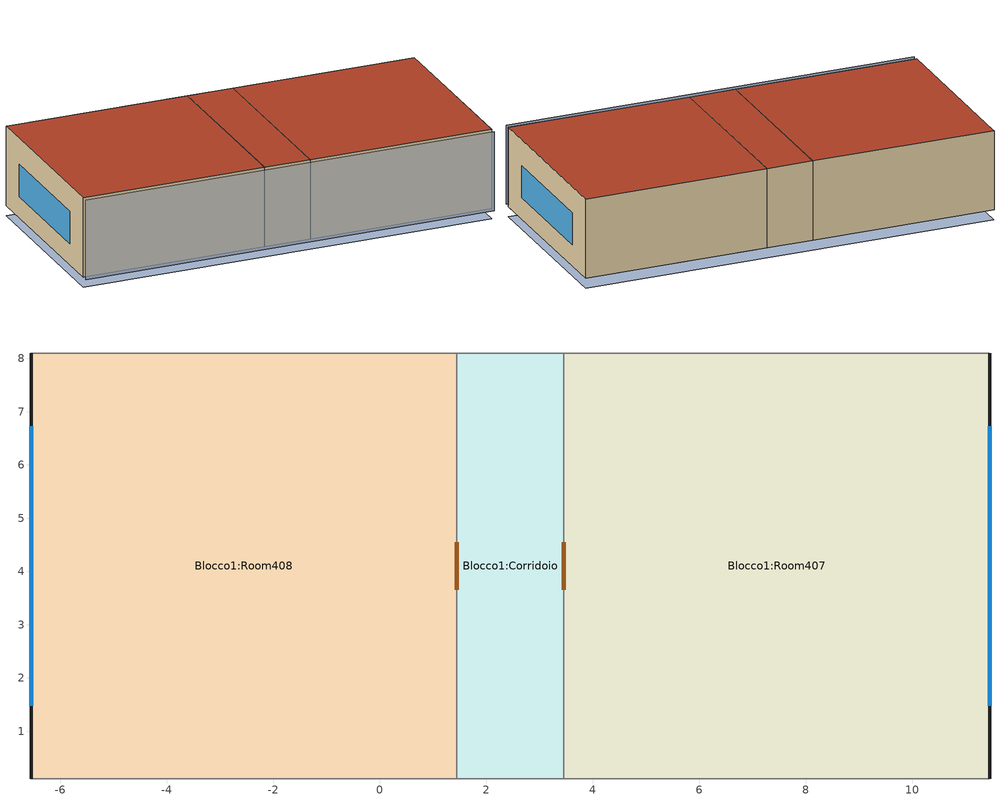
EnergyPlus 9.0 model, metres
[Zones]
Blocco1:Corridoio
 floor adiabatic (Pavimento interno di progetto): 3.45,0.1 1.44,0.1 1.44,8.1 3.45,8.1 z0
 wall to Blocco1:Room407 (Partizione di progetto_Rev): 3.45,0.1 3.45,8.1 z0:3.5
 wall adiabatic (Partizione di progetto): 3.45,8.1 1.44,8.1 / 1.44,0.1 3.45,0.1 z0:3.5
 wall to Blocco1:Room408 (Partizione di progetto_Rev): 1.44,8.1 1.44,0.1 z0:3.5
 door inside (Porta interna di progetto): 3.45,3.65 3.45,4.55 / 1.44,4.55 1.44,3.65 z0.1:2.3
 roof outside (_tetto): 1.44,0.1 3.45,0.1 3.45,8.1 1.44,8.1 z3.5
Blocco1:Room407
 floor adiabatic (Pavimento interno di progetto): 11.45,0.1 3.45,0.1 3.45,8.1 11.45,8.1 z0
 wall outside (_parete): 11.45,0.1 11.45,8.1 z0:3.5
 wall adiabatic (Partizione di progetto): 11.45,8.1 3.45,8.1 / 3.45,0.1 11.45,0.1 z0:3.5
 window (1001): 11.45,1.47 11.45,6.73 z0.94:2.36
 roof outside (_tetto): 3.45,0.1 11.45,0.1 11.45,8.1 3.45,8.1 z3.5
Blocco1:Room408
 floor adiabatic (Pavimento interno di progetto): 1.44,0.1 -6.55,0.1 -6.55,8.1 1.44,8.1 z0
 wall outside (_parete): -6.55,8.1 -6.55,0.1 z0:3.5
 wall adiabatic (Partizione di progetto): 1.44,8.1 -6.55,8.1 / -6.55,0.1 1.44,0.1 z0:3.5
 window (1001): -6.55,6.73 -6.55,1.47 z0.94:2.36
 roof outside (_tetto): -6.55,0.1 1.44,0.1 1.44,8.1 -6.55,8.1 z3.5
shading: -6.55,-0.15 11.45,-0.15 / -6.55,8.1 11.45,8.1 z0:3.5; 11.45,0.1 -6.55,0.1 -6.55,8.1 11.45,8.1 z-0.44
[Site:Location]
BuildLab (01-01:31-12)  (01-01:31-12): Latitude {deg}=45.22; Longitude {deg}=7.65; Time Zone {hr}=1; Elevation {m}=287
[Site:GroundTemperature:BuildingSurface]
18, 18, 18, 18, 18, 18, 18, 18, 18, 18, 18, 18
[Site:GroundTemperature:Deep]
14, 14, 14, 14, 14, 14, 14, 14, 14, 14, 14, 14
[Site:GroundTemperature:Shallow]
14, 14, 14, 14, 14, 14, 14, 14, 14, 14, 14, 14
[Site:GroundTemperature:FCfactorMethod]
1.99, 1.11, 2.67, 5.12, 11.52, 16.46, 19.79, 20.81, 19.08, 15.24, 10.12, 5.36
[Site:GroundReflectance]
0.2, 0.2, 0.2, 0.2, 0.2, 0.2, 0.2, 0.2, 0.2, 0.2, 0.2, 0.2
[Site:GroundReflectance:SnowModifier]
2, 2
[SizingPeriod:DesignDay] Day of Month=15; Humidity Condition Type=WetBulb; Barometric Pressure {Pa}=97924.4; Wind Direction {deg}=0; Rain Indicator=No; Snow Indicator=No
Name | Month | Day Type | Maximum Dry-Bulb Temperature {C} | Daily Dry-Bulb Temperature Range {deltaC} | Wetbulb or DewPoint at Maximum Dry-Bulb {C} | Wind Speed {m/s} | Daylight Saving Time Indicator | Solar Model Indicator | Sky Clearness
Summer Design Day in BuildLab (01-01:31-12) Lug | 7 | SummerDesignDay | 32.1 | 11 | 22.8 | 0 | Yes | ASHRAEClearSky | 0.98
Summer Design Day in BuildLab (01-01:31-12) Ago | 8 | SummerDesignDay | 32.8 | 11.5 | 23.5 | 0 | Yes | ASHRAEClearSky | 0.98
Summer Design Day in BuildLab (01-01:31-12) Set | 9 | SummerDesignDay | 29 | 11.5 | 20.2 | 0 | Yes | ASHRAEClearSky | 0.98
Winter Design Day in BuildLab (01-01:31-12) | 1 | WinterDesignDay | -5.9 | 0 | -5.9 | 8.5 | No |  | 0
[Building]
Building: North Axis {deg}=0; Terrain=Suburbs; Loads Convergence Tolerance Value=.04; Temperature Convergence Tolerance Value {deltaC}=.4; Solar Distribution=FullExterior; Maximum Number of Warmup Days=25; Minimum Number of Warmup Days=6
[Material:NoMass] Roughness=Rough; Thermal Absorptance=0.9; Solar Absorptance=0.7; Visible Absorptance=0.7
Name | Thermal Resistance {m2-K/W}
3_RVAL_3 | .18
5_RVAL_2; 6_RVAL_2 | .15
[Construction]
Pavimento interno di progetto: Cast Concrete (Dense)_01
_tetto: Asphalt 1_001, _isolante_01445, 3_RVAL_3, Plasterboard_0013
Partizione di progetto: Gypsum Plasterboard_0025, 5_RVAL_2, Gypsum Plasterboard_0025
Partizione di progetto_Rev: Gypsum Plasterboard_0025, 6_RVAL_2, Gypsum Plasterboard_0025
Porta interna di progetto: Painted Oak_0035
_parete: Brickwork Outer_01, _isolante_01445, Concrete Block (Medium)_01, Gypsum Plastering_0013
1001: 38, 1003, 38
[WindowMaterial:Gas]
1003: Gas Type=Argon; Thickness {m}=.006
[WindowMaterial:Glazing]
38: Optical Data Type=SpectralAverage; Thickness {m}=.003; Solar Transmittance at Normal Incidence=.74; Front Side Solar Reflectance at Normal Incidence=.09; Back Side Solar Reflectance at Normal Incidence=.1; Visible Transmittance at Normal Incidence=.82; Front Side Visible Reflectance at Normal Incidence=.11; Back Side Visible Reflectance at Normal Incidence=.12; Infrared Transmittance at Normal Incidence=0; Front Side Infrared Hemispherical Emissivity=.84; Back Side Infrared Hemispherical Emissivity=.2; Conductivity {W/m-K}=.9; Dirt Correction Factor for Solar and Visible Transmittance=1
[Material] Roughness=Rough
Name | Thickness {m} | Conductivity {W/m-K} | Density {kg/m3} | Specific Heat {J/kg-K} | Thermal Absorptance | Solar Absorptance | Visible Absorptance
Cast Concrete (Dense)_01 | .1 | 1.4 | 2100 | 840 | 0.9 | 0.6 | 0.6
Asphalt 1_001 | .01 | 0.7 | 2100 | 1000 | 0.9 | 0.85 | 0.9
_isolante_01445 | .1445 | .034 | 35 | 1400 | .9 | .6 | .6
Plasterboard_0013 | .013 | 0.25 | 2800 | 896 | 0.9 | 0.5 | 0.5
Gypsum Plasterboard_0025 | .025 | 0.25 | 900 | 1000 | 0.9 | 0.5 | 0.5
Painted Oak_0035 | .035 | 0.19 | 700 | 2390 | 0.9 | 0.5 | 0.5
Brickwork Outer_01 | .1 | 0.84 | 1700 | 800 | 0.9 | 0.7 | 0.7
Concrete Block (Medium)_01 | .1 | 0.51 | 1400 | 1000 | 0.9 | 0.6 | 0.6
Gypsum Plastering_0013 | .013 | 0.4 | 1000 | 1000 | 0.9 | 0.5 | 0.5
[Zone] Type=1; Multiplier=1; Zone Inside Convection Algorithm=TARP; Part of Total Floor Area=Yes
Name | Volume {m3} | Floor Area {m2}
Blocco1:Corridoio | 49.6267 | 14.5961
Blocco1:Room407 | 201.846 | 59.3665
Blocco1:Room408 | 201.857 | 59.3697
[PEOPLE] Number of People Calculation Method=People/Area; Fraction Radiant=.3; Sensible Heat Fraction=AutoCalculate; Carbon Dioxide Generation Rate {m3/s-W}=3.82e-08; Enable ASHRAE 55 Comfort Warnings=No; Mean Radiant Temperature Calculation Type=ZoneAveraged; Work Efficiency Schedule=Work efficiency; Clothing Insulation Calculation Method=ClothingInsulationSchedule; Air Velocity Schedule=AirVelocitySchedule
Name | Zone or ZoneList | Number of People Schedule | People per Zone Floor Area {person/m2} | Activity Level Schedule | Clothing Insulation Schedule
People Blocco1:Corridoio | Blocco1:Corridoio | Office_Circulation_Occ | 0.117333 | Activity Schedule 92 | Clothing Schedule 92
People Blocco1:Room407 | Blocco1:Room407 | Office_OpenOff_Occ | .111 | Activity Schedule 99 | Clothing Schedule 99
People Blocco1:Room408 | Blocco1:Room408 | Office_OpenOff_Occ | .111 | Activity Schedule 106 | Clothing Schedule 106
[Lights] Design Level Calculation Method=Watts/Area; Return Air Fraction=0; Fraction Radiant=.42; Fraction Visible=.18; Fraction Replaceable=1
Name | Zone or ZoneList | Schedule | Watts per Zone Floor Area {W/m2}
Blocco1:Corridoio General lighting | Blocco1:Corridoio | Office_Circulation_Light | 5
Blocco1:Room407 General lighting | Blocco1:Room407 | Office_OpenOff_Light | 20
Blocco1:Room408 General lighting | Blocco1:Room408 | Office_OpenOff_Light | 20
[Daylighting:Controls] Daylighting Method=SplitFlux; Availability Schedule=On; Lighting Control Type=Continuous; Minimum Input Power Fraction for Continuous or ContinuousOff Dimming Control=0.1; Minimum Light Output Fraction for Continuous or ContinuousOff Dimming Control=0.1; Number of Stepped Control Steps=1; Probability Lighting will be Reset When Needed in Manual Stepped Control=1; Glare Calculation Azimuth Angle of View Direction Clockwise from Zone y-Axis {deg}=0; Maximum Allowable Discomfort Glare Index=22; DElight Gridding Resolution {m2}=1; Fraction of Zone Controlled by Reference Point 1=1
Name | Zone | Glare Calculation Daylighting Reference Point | Daylighting Reference Point 1 | Illuminance Setpoint at Reference Point 1 {lux}
Blocco1:Corridoio | Blocco1:Corridoio | Blocco1:Corridoio Ref Point 1 | Blocco1:Corridoio Ref Point 1 | 100
Blocco1:Room407 | Blocco1:Room407 | Blocco1:Room407 Ref Point 1 | Blocco1:Room407 Ref Point 1 | 400
Blocco1:Room408 | Blocco1:Room408 | Blocco1:Room408 Ref Point 1 | Blocco1:Room408 Ref Point 1 | 400
[ZoneInfiltration:DesignFlowRate] Schedule=On 24/7; Design Flow Rate Calculation Method=Flow/zone; Constant Term Coefficient=1; Temperature Term Coefficient=0; Velocity Term Coefficient=0; Velocity Squared Term Coefficient=0
Name | Zone or ZoneList | Design Flow Rate {m3/s}
Blocco1:Corridoio Infiltration | Blocco1:Corridoio | .00965
Blocco1:Room407 Infiltration | Blocco1:Room407 | .039248
Blocco1:Room408 Infiltration | Blocco1:Room408 | .03925
[OtherEquipment] Fuel Type=Electricity; Schedule=Office_OpenOff_Equip; Design Level Calculation Method=Watts/Area; Fraction Latent=0; Fraction Radiant=.2; Fraction Lost=0; Carbon Dioxide Generation Rate {m3/s-W}=0
Name | Zone or ZoneList | Power per Zone Floor Area {W/m2}
Blocco1:Room407 Computing gain 1 | Blocco1:Room407 | 10
Blocco1:Room407 Equipment 2 | Blocco1:Room407 | 11.77
Blocco1:Room408 Computing gain 1 | Blocco1:Room408 | 10
Blocco1:Room408 Equipment 2 | Blocco1:Room408 | 11.77
[WaterUse:Equipment] Flow Rate Fraction Schedule=Office_OpenOff_Occ
Name | Peak Flow Rate {m3/s} | Target Temperature Schedule | Hot Water Supply Temperature Schedule | Cold Water Supply Temperature Schedule | Zone
DHW Blocco1:Room407 | 3.6646e-07 | DHW Supply Temperature Blocco1:Room407 | DHW Supply Temperature Blocco1:Room407 | DHW Mains Temperature Blocco1:Room407 | Blocco1:Room407
DHW Blocco1:Room408 | 3.6648e-07 | DHW Supply Temperature Blocco1:Room408 | DHW Supply Temperature Blocco1:Room408 | DHW Mains Temperature Blocco1:Room408 | Blocco1:Room408
[ZoneVentilation:DesignFlowRate] Schedule=Office_Schedule_Ventilation_byGroup4; Design Flow Rate Calculation Method=Flow/zone; Ventilation Type=NATURAL; Fan Pressure Rise {Pa}=0; Fan Total Efficiency=1; Constant Term Coefficient=1; Temperature Term Coefficient=0; Velocity Term Coefficient=0; Velocity Squared Term Coefficient=0; Minimum Indoor Temperature {C}=-100; Maximum Indoor Temperature {C}=24; Delta Temperature {deltaC}=0; Minimum Outdoor Temperature {C}=-100; Maximum Outdoor Temperature {C}=100; Maximum Wind Speed {m/s}=40
Name | Zone or ZoneList | Design Flow Rate {m3/s}
Blocco1:Room407 Nat Vent | Blocco1:Room407 | .33641
Blocco1:Room408 Nat Vent | Blocco1:Room408 | .336428
[Sizing:Zone] Zone Cooling Design Supply Air Temperature Input Method=SupplyAirTemperature; Zone Cooling Design Supply Air Temperature {C}=12; Zone Cooling Design Supply Air Temperature Difference {deltaC}=0; Zone Heating Design Supply Air Temperature Input Method=SupplyAirTemperature; Zone Heating Design Supply Air Temperature {C}=35; Zone Heating Design Supply Air Temperature Difference {deltaC}=0; Zone Cooling Design Supply Air Humidity Ratio {kgWater/kgDryAir}=0.0077; Zone Heating Design Supply Air Humidity Ratio {kgWater/kgDryAir}=0.0156; Zone Heating Sizing Factor=1.25; Zone Cooling Sizing Factor=1.15; Cooling Design Air Flow Method=DesignDay; Cooling Minimum Air Flow Fraction=0; Heating Design Air Flow Method=DesignDay
Name | Design Specification Outdoor Air Object | Design Specification Zone Air Distribution Object
Blocco1:Corridoio | Blocco1:Corridoio | Blocco1:Corridoio
Blocco1:Room407 | Blocco1:Room407 | Blocco1:Room407
Blocco1:Room408 | Blocco1:Room408 | Blocco1:Room408
[DesignSpecification:ZoneAirDistribution] Zone Air Distribution Effectiveness in Cooling Mode=1; Zone Air Distribution Effectiveness in Heating Mode=1
Blocco1:Corridoio; Blocco1:Room407; Blocco1:Room408
[DesignSpecification:OutdoorAir] Outdoor Air Method=Sum; Outdoor Air Flow per Person {m3/s-person}=.01; Outdoor Air Flow per Zone Floor Area {m3/s-m2}=0; Outdoor Air Flow per Zone {m3/s}=0; Outdoor Air Flow Air Changes per Hour {1/hr}=0
Name | Outdoor Air Schedule
Blocco1:Corridoio | Office_Circulation_Occ
Blocco1:Room407; Blocco1:Room408 | Office_OpenOff_Occ
[ZoneControl:Thermostat] Control Type Schedule=Zone Control Type Sched
Name | Zone or ZoneList | Control 1
Blocco1:Corridoio Thermostat | Blocco1:Corridoio | Dual Setpoint - Zone Blocco1:Corridoio
Blocco1:Room407 Thermostat | Blocco1:Room407 | Dual Setpoint - Zone Blocco1:Room407
Blocco1:Room408 Thermostat | Blocco1:Room408 | Dual Setpoint - Zone Blocco1:Room408
[ThermostatSetpoint:DualSetpoint]
Name | Heating Setpoint Temperature Schedule | Cooling Setpoint Temperature Schedule
Dual Setpoint - Zone Blocco1:Corridoio | Blocco1:Corridoio Heating Setpoint Schedule | Blocco1:Corridoio Cooling SP Sch
Dual Setpoint - Zone Blocco1:Room407 | Blocco1:Room407 Heating Setpoint Schedule | Blocco1:Room407 Cooling SP Sch
Dual Setpoint - Zone Blocco1:Room408 | Blocco1:Room408 Heating Setpoint Schedule | Blocco1:Room408 Cooling SP Sch
[Zone equipment]
Blocco1:Corridoio: Blocco1:Corridoio Ideal Loads Air
Blocco1:Room407: Blocco1:Room407 Ideal Loads Air
Blocco1:Room408: Blocco1:Room408 Ideal Loads Air
[ZoneHVAC:IdealLoadsAirSystem] Maximum Heating Supply Air Temperature {C}=35; Minimum Cooling Supply Air Temperature {C}=12; Maximum Heating Supply Air Humidity Ratio {kgWater/kgDryAir}=0.0156; Minimum Cooling Supply Air Humidity Ratio {kgWater/kgDryAir}=0.0077; Heating Limit=LimitCapacity; Maximum Heating Air Flow Rate {m3/s}=Autosize; Maximum Sensible Heating Capacity {W}=Autosize; Cooling Limit=LimitFlowRateAndCapacity; Maximum Cooling Air Flow Rate {m3/s}=Autosize; Maximum Total Cooling Capacity {W}=Autosize; Dehumidification Control Type=None; Humidification Control Type=None; Outdoor Air Economizer Type=NoEconomizer; Heat Recovery Type=None
Name | Heating Availability Schedule | Cooling Availability Schedule | Design Specification Outdoor Air Object
Blocco1:Corridoio Ideal Loads Air | Blocco1:Corridoio Heating Availability Sch | Blocco1:Corridoio Cooling Availability Sch | Blocco1:Corridoio
Blocco1:Room407 Ideal Loads Air | Blocco1:Room407 Heating Availability Sch | Blocco1:Room407 Cooling Availability Sch | Blocco1:Room407
Blocco1:Room408 Ideal Loads Air | Blocco1:Room408 Heating Availability Sch | Blocco1:Room408 Cooling Availability Sch | Blocco1:Room408
[Schedule:Compact]
On; On 24/7: Through: 12/31, For: AllDays, Until: 24:00, 1
Work efficiency: Through: 12/31, For: AllDays, Until: 24:00, 0
AirVelocitySchedule: Through: 12/31, For: AllDays, Until: 24:00, .137
Office_Circulation_Occ; Office_OpenOff_Occ: Through: 31 Dec, For: Weekdays SummerDesignDay, Until: 07:00, 0, Until: 08:00, 0.25, Until: 09:00, 0.5, Until: 12:00, 1, Until: 14:00, 0.75, Until: 17:00, 1, Until: 18:00, 0.5, Until: 19:00, 0.25, Until: 24:00, 0, For: Weekends, Until: 24:00, 0, For: Holidays, Until: 24:00, 0, For: WinterDesignDay AllOtherDays, Until: 24:00, 0
Office_Circulation_Light; Office_OpenOff_Light: Through: 31 Dec, For: Weekdays SummerDesignDay, Until: 07:00, 0, Until: 19:00, 1, Until: 24:00, 0, For: Weekends, Until: 24:00, 0, For: Holidays, Until: 24:00, 0, For: WinterDesignDay AllOtherDays, Until: 24:00, 0
Office_OpenOff_Equip: Through: 31 Dec, For: Weekdays SummerDesignDay, Until: 07:00, 0.05394, Until: 20:00, 1, Until: 24:00, 0.05394, For: Weekends, Until: 24:00, 0.05394, For: Holidays, Until: 24:00, 0.05394, For: WinterDesignDay AllOtherDays, Until: 24:00, 0
Office_Schedule_Ventilation_byGroup4: Through: 21 Mar, For: Alldays, Until: 24:00, 0, Through: 21 Sep, For: Weekdays SummerDesignDay WinterDesignDay, Until: 07:00, 1, Until: 19:00, 0, Until: 24:00, 1, For: Weekends, Until: 24:00, 0, For: Holidays, Until: 24:00, 0, For: AllOtherDays, Until: 24:00, 0, Through: 31 Dec, For: Alldays, Until: 24:00, 0
Activity Schedule 92: Through: 12/31, For: AllDays, Until: 24:00, 126
Clothing Schedule 92; Clothing Schedule 99; Clothing Schedule 106: Through: 4/1, For: AllDays, Until: 24:00, 1, Through: 9/30, For: AllDays, Until: 24:00, .5, Through: 12/31, For: AllDays, Until: 24:00, 1
Activity Schedule 99; Activity Schedule 106: Through: 12/31, For: AllDays, Until: 24:00, 110.7
DHW Supply Temperature Blocco1:Room407; DHW Supply Temperature Blocco1:Room408: Through: 12/31, For: AllDays, Until: 24:00, 65
DHW Mains Temperature Blocco1:Room407; DHW Mains Temperature Blocco1:Room408: Through: 12/31, For: AllDays, Until: 24:00, 10
Blocco1:Corridoio Heating Setpoint Schedule: Through: 21 Mar, For: Weekdays SummerDesignDay WinterDesignDay, Until: 07:00, -50, Until: 19:00, 20, Until: 24:00, -50, For: Weekends Holidays  AllOtherDays, Until: 24:00, -50, Through: 21 Sep, For: Alldays, Until: 24:00, -50, Through: 31 Dec, For: Weekdays SummerDesignDay WinterDesignDay, Until: 07:00, -50, Until: 19:00, 20, Until: 24:00, -50, For: Weekends Holidays  AllOtherDays, Until: 24:00, -50
Blocco1:Corridoio Heating Availability Sch; Blocco1:Room407 Heating Availability Sch; Blocco1:Room408 Heating Availability Sch: Through: 21 Mar, For: Weekdays SummerDesignDay WinterDesignDay, Until: 07:00, 0, Until: 19:00, 1, Until: 24:00, 0, For: Weekends Holidays  AllOtherDays, Until: 24:00, 0, Through: 21 Sep, For: Alldays, Until: 24:00, 0, Through: 31 Dec, For: Weekdays SummerDesignDay WinterDesignDay, Until: 07:00, 0, Until: 19:00, 1, Until: 24:00, 0, For: Weekends Holidays  AllOtherDays, Until: 24:00, 0
Blocco1:Corridoio Cooling SP Sch: Through: 31 Dec, For: Weekdays SummerDesignDay, Until: 05:00, 100, Until: 19:00, 25, Until: 24:00, 100, For: Weekends, Until: 24:00, 100, For: Holidays, Until: 24:00, 100, For: WinterDesignDay AllOtherDays, Until: 24:00, 100
Blocco1:Corridoio Cooling Availability Sch: Through: 31 Dec, For: Weekdays SummerDesignDay, Until: 05:00, 0, Until: 19:00, 1, Until: 24:00, 0, For: Weekends, Until: 24:00, 0, For: Holidays, Until: 24:00, 0, For: WinterDesignDay AllOtherDays, Until: 24:00, 0
Blocco1:Room407 Heating Setpoint Schedule; Blocco1:Room408 Heating Setpoint Schedule: Through: 21 Mar, For: Weekdays SummerDesignDay WinterDesignDay, Until: 07:00, -50, Until: 19:00, 22, Until: 24:00, -50, For: Weekends Holidays  AllOtherDays, Until: 24:00, -50, Through: 21 Sep, For: Alldays, Until: 24:00, -50, Through: 31 Dec, For: Weekdays SummerDesignDay WinterDesignDay, Until: 07:00, -50, Until: 19:00, 22, Until: 24:00, -50, For: Weekends Holidays  AllOtherDays, Until: 24:00, -50
Blocco1:Room407 Cooling SP Sch; Blocco1:Room408 Cooling SP Sch: Through: 21 Mar, For: Alldays, Until: 24:00, 100, Through: 21 Sep, For: Weekdays SummerDesignDay WinterDesignDay, Until: 07:00, 100, Until: 19:00, 26, Until: 24:00, 100, For: Weekends, Until: 24:00, 100, For: Holidays, Until: 24:00, 100, For: AllOtherDays, Until: 24:00, 100, Through: 31 Dec, For: Alldays, Until: 24:00, 100
Blocco1:Room407 Cooling Availability Sch; Blocco1:Room408 Cooling Availability Sch: Through: 21 Mar, For: Alldays, Until: 24:00, 0, Through: 21 Sep, For: Weekdays SummerDesignDay WinterDesignDay, Until: 07:00, 0, Until: 19:00, 1, Until: 24:00, 0, For: Weekends, Until: 24:00, 0, For: Holidays, Until: 24:00, 0, For: AllOtherDays, Until: 24:00, 0, Through: 31 Dec, For: Alldays, Until: 24:00, 0
[Schedule:Day:Hourly]
Summer Control Type Day Sch; Winter Control Type Day Sch: 4, 4, 4, 4, 4, 4, 4, 4, 4, 4, 4, 4, 4, 4, 4, 4, 4, 4, 4, 4, 4, 4, 4, 4
[Schedule:Week:Daily]
Summer Control Type Week Sch: Summer Control Type Day Sch, Summer Control Type Day Sch, Summer Control Type Day Sch, Summer Control Type Day Sch, Summer Control Type Day Sch, Summer Control Type Day Sch, Summer Control Type Day Sch, Summer Control Type Day Sch, Summer Control Type Day Sch, Summer Control Type Day Sch, Summer Control Type Day Sch, Summer Control Type Day Sch
Winter Control Type Week Sch: Winter Control Type Day Sch, Winter Control Type Day Sch, Winter Control Type Day Sch, Winter Control Type Day Sch, Winter Control Type Day Sch, Winter Control Type Day Sch, Winter Control Type Day Sch, Winter Control Type Day Sch, Winter Control Type Day Sch, Winter Control Type Day Sch, Winter Control Type Day Sch, Winter Control Type Day Sch
[Schedule:Year]
Zone Control Type Sched: Winter Control Type Week Sch, 1, 1, 3, 31, Summer Control Type Week Sch, 4, 1, 9, 30, Winter Control Type Week Sch, 10, 1, 12, 31
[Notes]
Hourly weather file: C:\ProgramData\DesignBuilder\Weather Data\ITA_TORINO-CASELLE_IGDG.epw
